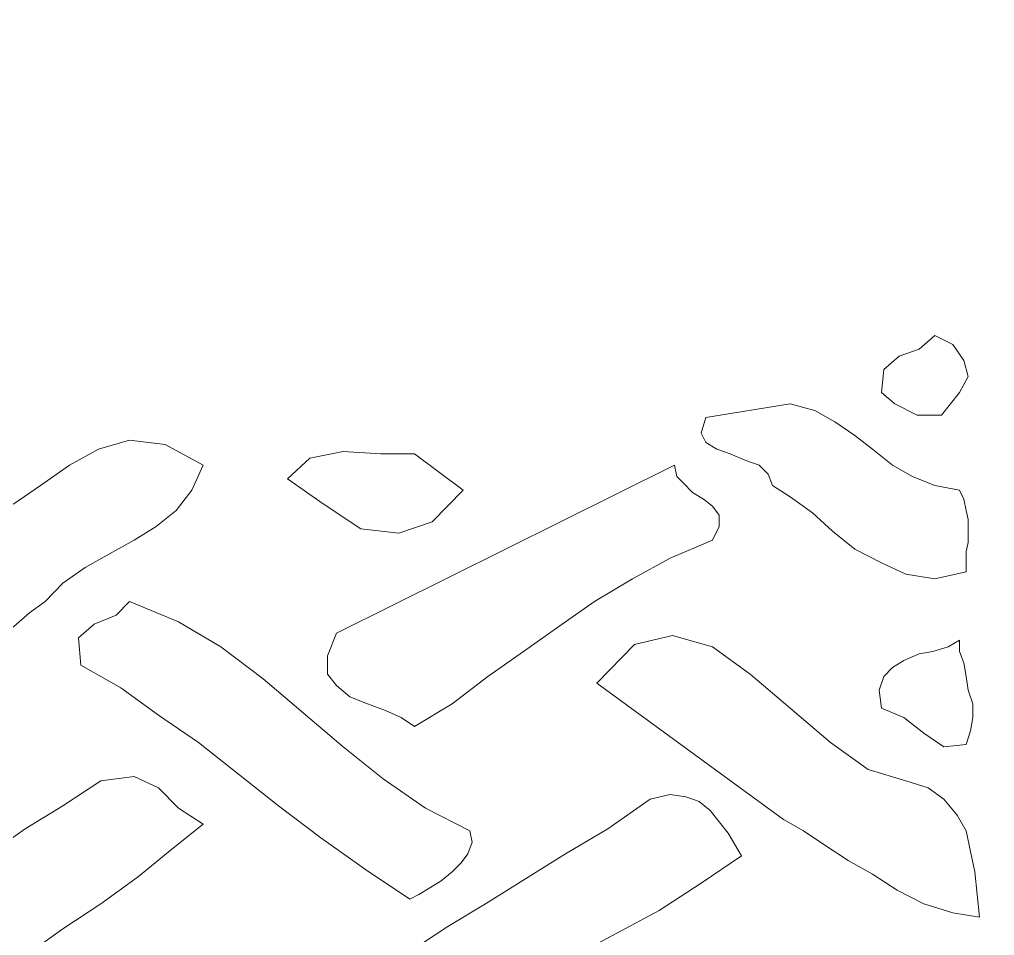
# Model space of a CAD drawing. Header units: millimetres. Extents: x -194 to 183, y -158 to 141.
# Drawn here: x 152.84 to 170.74, y 90.51 to 107.32 of the extents above; entities that cross this region are included whole.
import ezdxf

# ---------------------------------------------------------------- set-up
doc = ezdxf.new("R2010")
doc.units = ezdxf.units.MM
doc.header["$MEASUREMENT"] = 0
doc.layers.add('Camada 1', color=7, linetype='Continuous')

msp = doc.modelspace()

# ---------------------------------------------------------------- linework, layer by layer
at = {"layer": 'Camada 1', "color": 250, "lineweight": 9}
for points, knots in [([(90.563, 45.2602), (90.563, 45.2602), (90.563, 48.0602), (90.563, 48.0602), (90.563, 48.0602), (90.563, 48.0602), (90.563, 132.4602), (90.563, 132.4602), (90.563, 132.4602), (90.563, 132.4602), (90.563, 135.2602), (90.563, 135.2602), (90.563, 135.2602), (90.563, 135.2602), (90.563, 138.4602), (90.563, 138.4602), (90.563, 138.4602), (90.563, 140.117), (91.9062, 141.4602), (93.563, 141.4602), (93.563, 141.4602), (95.2198, 141.4602), (96.563, 140.117), (96.563, 138.4602), (96.563, 138.4602), (96.563, 138.4602), (96.563, 138.0602), (96.563, 138.0602), (96.563, 138.0602), (96.563, 138.0602), (93.763, 138.0602), (93.763, 138.0602), (93.763, 138.0602), (93.763, 138.0602), (93.763, 135.2602), (93.763, 135.2602), (93.763, 135.2602), (93.763, 135.2602), (96.563, 135.2602), (96.563, 135.2602), (96.563, 135.2602), (96.563, 135.2602), (111.563, 135.2602), (111.563, 135.2602), (111.563, 135.2602), (111.563, 135.2602), (111.563, 138.4602), (111.563, 138.4602), (111.563, 138.4602), (111.563, 140.117), (112.9062, 141.4602), (114.563, 141.4602), (114.563, 141.4602), (116.2198, 141.4602), (117.563, 140.117), (117.563, 138.4602), (117.563, 138.4602), (117.563, 138.4602), (117.563, 138.0602), (117.563, 138.0602), (117.563, 138.0602), (117.563, 138.0602), (114.763, 138.0602), (114.763, 138.0602), (114.763, 138.0602), (114.763, 138.0602), (114.763, 135.2602), (114.763, 135.2602), (114.763, 135.2602), (114.763, 135.2602), (117.563, 135.2602), (117.563, 135.2602), (117.563, 135.2602), (117.563, 135.2602), (132.563, 135.2602), (132.563, 135.2602), (132.563, 135.2602), (132.563, 135.2602), (132.563, 138.4602), (132.563, 138.4602), (132.563, 138.4602), (132.563, 140.117), (133.9062, 141.4602), (135.563, 141.4602), (135.563, 141.4602), (137.2198, 141.4602), (138.563, 140.117), (138.563, 138.4602), (138.563, 138.4602), (138.563, 138.4602), (138.563, 138.0602), (138.563, 138.0602), (138.563, 138.0602), (138.563, 138.0602), (135.763, 138.0602), (135.763, 138.0602), (135.763, 138.0602), (135.763, 138.0602), (135.763, 135.2602), (135.763, 135.2602), (135.763, 135.2602), (135.763, 135.2602), (138.563, 135.2602), (138.563, 135.2602), (138.563, 135.2602), (138.563, 135.2602), (153.563, 135.2602), (153.563, 135.2602), (153.563, 135.2602), (153.563, 135.2602), (153.563, 138.4602), (153.563, 138.4602), (153.563, 138.4602), (153.563, 140.117), (154.9062, 141.4602), (156.563, 141.4602), (156.563, 141.4602), (158.2198, 141.4602), (159.563, 140.117), (159.563, 138.4602), (159.563, 138.4602), (159.563, 138.4602), (159.563, 138.0602), (159.563, 138.0602), (159.563, 138.0602), (159.563, 138.0602), (156.763, 138.0602), (156.763, 138.0602), (156.763, 138.0602), (156.763, 138.0602), (156.763, 135.2602), (156.763, 135.2602), (156.763, 135.2602), (156.763, 135.2602), (159.563, 135.2602), (159.563, 135.2602), (159.563, 135.2602), (159.563, 135.2602), (174.563, 135.2602), (174.563, 135.2602), (174.563, 135.2602), (174.563, 135.2602), (174.563, 138.4602), (174.563, 138.4602), (174.563, 138.4602), (174.563, 140.117), (175.9062, 141.4602), (177.563, 141.4602), (177.563, 141.4602), (179.2198, 141.4602), (180.563, 140.117), (180.563, 138.4602), (180.563, 138.4602), (180.563, 138.4602), (180.563, 138.0602), (180.563, 138.0602), (180.563, 138.0602), (180.563, 138.0602), (177.763, 138.0602), (177.763, 138.0602), (177.763, 138.0602), (177.763, 138.0602), (177.763, 135.2602), (177.763, 135.2602), (177.763, 135.2602), (177.763, 135.2602), (180.563, 135.2602), (180.563, 135.2602), (180.563, 135.2602), (180.563, 135.2602), (180.563, 132.4602), (180.563, 132.4602), (180.563, 132.4602), (180.563, 132.4602), (180.563, 48.0602), (180.563, 48.0602), (180.563, 48.0602), (180.563, 48.0602), (180.563, 45.2602), (180.563, 45.2602), (180.563, 45.2602), (180.563, 45.2602), (177.763, 45.2602), (177.763, 45.2602), (177.763, 45.2602), (177.763, 45.2602), (177.763, 42.4602), (177.763, 42.4602), (177.763, 42.4602), (177.763, 42.4602), (180.563, 42.4602), (180.563, 42.4602), (180.563, 42.4602), (180.563, 42.4602), (180.563, 42.0602), (180.563, 42.0602), (180.563, 42.0602), (180.563, 40.4034), (179.2198, 39.0602), (177.563, 39.0602), (177.563, 39.0602), (175.9062, 39.0602), (174.563, 40.4034), (174.563, 42.0602), (174.563, 42.0602), (174.563, 42.0602), (174.563, 45.2602), (174.563, 45.2602), (174.563, 45.2602), (174.563, 45.2602), (159.563, 45.2602), (159.563, 45.2602), (159.563, 45.2602), (159.563, 45.2602), (156.763, 45.2602), (156.763, 45.2602), (156.763, 45.2602), (156.763, 45.2602), (156.763, 42.4602), (156.763, 42.4602), (156.763, 42.4602), (156.763, 42.4602), (159.563, 42.4602), (159.563, 42.4602), (159.563, 42.4602), (159.563, 42.4602), (159.563, 42.0602), (159.563, 42.0602), (159.563, 42.0602), (159.563, 40.4034), (158.2198, 39.0602), (156.563, 39.0602), (156.563, 39.0602), (154.9062, 39.0602), (153.563, 40.4034), (153.563, 42.0602), (153.563, 42.0602), (153.563, 42.0602), (153.563, 45.2602), (153.563, 45.2602), (153.563, 45.2602), (153.563, 45.2602), (138.563, 45.2602), (138.563, 45.2602), (138.563, 45.2602), (138.563, 45.2602), (135.763, 45.2602), (135.763, 45.2602), (135.763, 45.2602), (135.763, 45.2602), (135.763, 42.4602), (135.763, 42.4602), (135.763, 42.4602), (135.763, 42.4602), (138.563, 42.4602), (138.563, 42.4602), (138.563, 42.4602), (138.563, 42.4602), (138.563, 42.0602), (138.563, 42.0602), (138.563, 42.0602), (138.563, 40.4034), (137.2198, 39.0602), (135.563, 39.0602), (135.563, 39.0602), (133.9062, 39.0602), (132.563, 40.4034), (132.563, 42.0602), (132.563, 42.0602), (132.563, 42.0602), (132.563, 45.2602), (132.563, 45.2602), (132.563, 45.2602), (132.563, 45.2602), (117.563, 45.2602), (117.563, 45.2602), (117.563, 45.2602), (117.563, 45.2602), (114.763, 45.2602), (114.763, 45.2602), (114.763, 45.2602), (114.763, 45.2602), (114.763, 42.4602), (114.763, 42.4602), (114.763, 42.4602), (114.763, 42.4602), (117.563, 42.4602), (117.563, 42.4602), (117.563, 42.4602), (117.563, 42.4602), (117.563, 42.0602), (117.563, 42.0602), (117.563, 42.0602), (117.563, 40.4034), (116.2198, 39.0602), (114.563, 39.0602), (114.563, 39.0602), (112.9062, 39.0602), (111.563, 40.4034), (111.563, 42.0602), (111.563, 42.0602), (111.563, 42.0602), (111.563, 45.2602), (111.563, 45.2602), (111.563, 45.2602), (111.563, 45.2602), (96.563, 45.2602), (96.563, 45.2602), (96.563, 45.2602), (96.563, 45.2602), (93.763, 45.2602), (93.763, 45.2602), (93.763, 45.2602), (93.763, 45.2602), (93.763, 42.4602), (93.763, 42.4602), (93.763, 42.4602), (93.763, 42.4602), (96.563, 42.4602), (96.563, 42.4602), (96.563, 42.4602), (96.563, 42.4602), (96.563, 42.0602), (96.563, 42.0602), (96.563, 42.0602), (96.563, 40.4034), (95.2198, 39.0602), (93.563, 39.0602), (93.563, 39.0602), (91.9062, 39.0602), (90.563, 40.4034), (90.563, 42.0602), (90.563, 42.0602), (90.563, 42.0602), (90.563, 45.2602), (90.563, 45.2602)], [0, 0, 0, 0, 0.0117647, 0.0117647, 0.0117647, 0.0117647, 0.0235294, 0.0235294, 0.0235294, 0.0235294, 0.0352941, 0.0352941, 0.0352941, 0.0352941, 0.0470588, 0.0470588, 0.0470588, 0.0470588, 0.0588235, 0.0588235, 0.0588235, 0.0588235, 0.0705882, 0.0705882, 0.0705882, 0.0705882, 0.0823529, 0.0823529, 0.0823529, 0.0823529, 0.0941176, 0.0941176, 0.0941176, 0.0941176, 0.1058824, 0.1058824, 0.1058824, 0.1058824, 0.1176471, 0.1176471, 0.1176471, 0.1176471, 0.1294118, 0.1294118, 0.1294118, 0.1294118, 0.1411765, 0.1411765, 0.1411765, 0.1411765, 0.1529412, 0.1529412, 0.1529412, 0.1529412, 0.1647059, 0.1647059, 0.1647059, 0.1647059, 0.1764706, 0.1764706, 0.1764706, 0.1764706, 0.1882353, 0.1882353, 0.1882353, 0.1882353, 0.2, 0.2, 0.2, 0.2, 0.2117647, 0.2117647, 0.2117647, 0.2117647, 0.2235294, 0.2235294, 0.2235294, 0.2235294, 0.2352941, 0.2352941, 0.2352941, 0.2352941, 0.2470588, 0.2470588, 0.2470588, 0.2470588, 0.2588235, 0.2588235, 0.2588235, 0.2588235, 0.2705882, 0.2705882, 0.2705882, 0.2705882, 0.2823529, 0.2823529, 0.2823529, 0.2823529, 0.2941176, 0.2941176, 0.2941176, 0.2941176, 0.3058824, 0.3058824, 0.3058824, 0.3058824, 0.3176471, 0.3176471, 0.3176471, 0.3176471, 0.3294118, 0.3294118, 0.3294118, 0.3294118, 0.3411765, 0.3411765, 0.3411765, 0.3411765, 0.3529412, 0.3529412, 0.3529412, 0.3529412, 0.3647059, 0.3647059, 0.3647059, 0.3647059, 0.3764706, 0.3764706, 0.3764706, 0.3764706, 0.3882353, 0.3882353, 0.3882353, 0.3882353, 0.4, 0.4, 0.4, 0.4, 0.4117647, 0.4117647, 0.4117647, 0.4117647, 0.4235294, 0.4235294, 0.4235294, 0.4235294, 0.4352941, 0.4352941, 0.4352941, 0.4352941, 0.4470588, 0.4470588, 0.4470588, 0.4470588, 0.4588235, 0.4588235, 0.4588235, 0.4588235, 0.4705882, 0.4705882, 0.4705882, 0.4705882, 0.4823529, 0.4823529, 0.4823529, 0.4823529, 0.4941176, 0.4941176, 0.4941176, 0.4941176, 0.5058824, 0.5058824, 0.5058824, 0.5058824, 0.5176471, 0.5176471, 0.5176471, 0.5176471, 0.5294118, 0.5294118, 0.5294118, 0.5294118, 0.5411765, 0.5411765, 0.5411765, 0.5411765, 0.5529412, 0.5529412, 0.5529412, 0.5529412, 0.5647059, 0.5647059, 0.5647059, 0.5647059, 0.5764706, 0.5764706, 0.5764706, 0.5764706, 0.5882353, 0.5882353, 0.5882353, 0.5882353, 0.6, 0.6, 0.6, 0.6, 0.6117647, 0.6117647, 0.6117647, 0.6117647, 0.6235294, 0.6235294, 0.6235294, 0.6235294, 0.6352941, 0.6352941, 0.6352941, 0.6352941, 0.6470588, 0.6470588, 0.6470588, 0.6470588, 0.6588235, 0.6588235, 0.6588235, 0.6588235, 0.6705882, 0.6705882, 0.6705882, 0.6705882, 0.6823529, 0.6823529, 0.6823529, 0.6823529, 0.6941176, 0.6941176, 0.6941176, 0.6941176, 0.7058824, 0.7058824, 0.7058824, 0.7058824, 0.7176471, 0.7176471, 0.7176471, 0.7176471, 0.7294118, 0.7294118, 0.7294118, 0.7294118, 0.7411765, 0.7411765, 0.7411765, 0.7411765, 0.7529412, 0.7529412, 0.7529412, 0.7529412, 0.7647059, 0.7647059, 0.7647059, 0.7647059, 0.7764706, 0.7764706, 0.7764706, 0.7764706, 0.7882353, 0.7882353, 0.7882353, 0.7882353, 0.8, 0.8, 0.8, 0.8, 0.8117647, 0.8117647, 0.8117647, 0.8117647, 0.8235294, 0.8235294, 0.8235294, 0.8235294, 0.8352941, 0.8352941, 0.8352941, 0.8352941, 0.8470588, 0.8470588, 0.8470588, 0.8470588, 0.8588235, 0.8588235, 0.8588235, 0.8588235, 0.8705882, 0.8705882, 0.8705882, 0.8705882, 0.8823529, 0.8823529, 0.8823529, 0.8823529, 0.8941176, 0.8941176, 0.8941176, 0.8941176, 0.9058824, 0.9058824, 0.9058824, 0.9058824, 0.9176471, 0.9176471, 0.9176471, 0.9176471, 0.9294118, 0.9294118, 0.9294118, 0.9294118, 0.9411765, 0.9411765, 0.9411765, 0.9411765, 0.9529412, 0.9529412, 0.9529412, 0.9529412, 0.9647059, 0.9647059, 0.9647059, 0.9647059, 0.9764706, 0.9764706, 0.9764706, 0.9764706, 1, 1, 1, 1]), ([(169.6416, 101.5218), (169.6416, 101.5218), (169.9682, 101.355), (169.9682, 101.355), (169.9682, 101.355), (169.9682, 101.355), (170.1725, 101.063), (170.1725, 101.063), (170.1725, 101.063), (170.1725, 101.063), (170.2541, 100.771), (170.2541, 100.771), (170.2541, 100.771), (170.2541, 100.771), (170.0909, 100.4792), (170.0909, 100.4792), (170.0909, 100.4792), (170.0909, 100.4792), (169.7641, 100.062), (169.7641, 100.062), (169.7641, 100.062), (169.7641, 100.062), (169.3148, 100.062), (169.3148, 100.062), (169.3148, 100.062), (169.3148, 100.062), (168.9064, 100.2706), (168.9064, 100.2706), (168.9064, 100.2706), (168.9064, 100.2706), (168.6615, 100.4792), (168.6615, 100.4792), (168.6615, 100.4792), (168.6615, 100.4792), (168.7023, 100.8963), (168.7023, 100.8963), (168.7023, 100.8963), (168.7023, 100.8963), (168.9881, 101.1465), (168.9881, 101.1465), (168.9881, 101.1465), (168.9881, 101.1465), (169.3557, 101.2716), (169.3557, 101.2716), (169.3557, 101.2716), (169.3557, 101.2716), (169.6416, 101.5218), (169.6416, 101.5218)], [0, 0, 0, 0, 0.0769231, 0.0769231, 0.0769231, 0.0769231, 0.1538462, 0.1538462, 0.1538462, 0.1538462, 0.2307692, 0.2307692, 0.2307692, 0.2307692, 0.3076923, 0.3076923, 0.3076923, 0.3076923, 0.3846154, 0.3846154, 0.3846154, 0.3846154, 0.4615385, 0.4615385, 0.4615385, 0.4615385, 0.5384615, 0.5384615, 0.5384615, 0.5384615, 0.6153846, 0.6153846, 0.6153846, 0.6153846, 0.6923077, 0.6923077, 0.6923077, 0.6923077, 0.7692308, 0.7692308, 0.7692308, 0.7692308, 0.8461538, 0.8461538, 0.8461538, 0.8461538, 1, 1, 1, 1]), ([(166.987, 100.2706), (166.987, 100.2706), (167.4364, 100.1455), (167.4364, 100.1455), (167.4364, 100.1455), (167.4364, 100.1455), (167.804, 99.937), (167.804, 99.937), (167.804, 99.937), (167.804, 99.937), (168.1715, 99.6865), (168.1715, 99.6865), (168.1715, 99.6865), (168.1715, 99.6865), (168.4982, 99.4363), (168.4982, 99.4363), (168.4982, 99.4363), (168.4982, 99.4363), (168.8657, 99.1443), (168.8657, 99.1443), (168.8657, 99.1443), (168.8657, 99.1443), (169.233, 98.936), (169.233, 98.936), (169.233, 98.936), (169.233, 98.936), (169.6416, 98.769), (169.6416, 98.769), (169.6416, 98.769), (169.6416, 98.769), (170.0909, 98.6855), (170.0909, 98.6855), (170.0909, 98.6855), (170.0909, 98.6855), (170.1725, 98.5188), (170.1725, 98.5188), (170.1725, 98.5188), (170.1725, 98.5188), (170.2132, 98.3101), (170.2132, 98.3101), (170.2132, 98.3101), (170.2132, 98.3101), (170.2541, 98.1433), (170.2541, 98.1433), (170.2541, 98.1433), (170.2541, 98.1433), (170.2541, 97.9348), (170.2541, 97.9348), (170.2541, 97.9348), (170.2541, 97.9348), (170.2541, 97.7261), (170.2541, 97.7261), (170.2541, 97.7261), (170.2541, 97.7261), (170.2132, 97.5594), (170.2132, 97.5594), (170.2132, 97.5594), (170.2132, 97.5594), (170.2132, 97.3508), (170.2132, 97.3508), (170.2132, 97.3508), (170.2132, 97.3508), (170.2132, 97.184), (170.2132, 97.184), (170.2132, 97.184), (170.2132, 97.184), (169.6416, 97.0587), (169.6416, 97.0587), (169.6416, 97.0587), (169.6416, 97.0587), (169.1107, 97.1423), (169.1107, 97.1423), (169.1107, 97.1423), (169.1107, 97.1423), (168.6615, 97.3508), (168.6615, 97.3508), (168.6615, 97.3508), (168.6615, 97.3508), (168.1715, 97.6011), (168.1715, 97.6011), (168.1715, 97.6011), (168.1715, 97.6011), (167.7631, 97.9348), (167.7631, 97.9348), (167.7631, 97.9348), (167.7631, 97.9348), (167.3954, 98.2686), (167.3954, 98.2686), (167.3954, 98.2686), (167.3954, 98.2686), (166.987, 98.5604), (166.987, 98.5604), (166.987, 98.5604), (166.987, 98.5604), (166.6604, 98.769), (166.6604, 98.769), (166.6604, 98.769), (166.6604, 98.769), (166.5789, 98.9775), (166.5789, 98.9775), (166.5789, 98.9775), (166.5789, 98.9775), (166.4155, 99.1443), (166.4155, 99.1443), (166.4155, 99.1443), (166.4155, 99.1443), (166.1704, 99.2278), (166.1704, 99.2278), (166.1704, 99.2278), (166.1704, 99.2278), (165.8846, 99.3529), (165.8846, 99.3529), (165.8846, 99.3529), (165.8846, 99.3529), (165.6396, 99.4363), (165.6396, 99.4363), (165.6396, 99.4363), (165.6396, 99.4363), (165.4354, 99.5614), (165.4354, 99.5614), (165.4354, 99.5614), (165.4354, 99.5614), (165.3536, 99.7283), (165.3536, 99.7283), (165.3536, 99.7283), (165.3536, 99.7283), (165.4354, 100.0202), (165.4354, 100.0202), (165.4354, 100.0202), (165.4354, 100.0202), (166.987, 100.2706), (166.987, 100.2706)], [0, 0, 0, 0, 0.0294118, 0.0294118, 0.0294118, 0.0294118, 0.0588235, 0.0588235, 0.0588235, 0.0588235, 0.0882353, 0.0882353, 0.0882353, 0.0882353, 0.1176471, 0.1176471, 0.1176471, 0.1176471, 0.1470588, 0.1470588, 0.1470588, 0.1470588, 0.1764706, 0.1764706, 0.1764706, 0.1764706, 0.2058824, 0.2058824, 0.2058824, 0.2058824, 0.2352941, 0.2352941, 0.2352941, 0.2352941, 0.2647059, 0.2647059, 0.2647059, 0.2647059, 0.2941176, 0.2941176, 0.2941176, 0.2941176, 0.3235294, 0.3235294, 0.3235294, 0.3235294, 0.3529412, 0.3529412, 0.3529412, 0.3529412, 0.3823529, 0.3823529, 0.3823529, 0.3823529, 0.4117647, 0.4117647, 0.4117647, 0.4117647, 0.4411765, 0.4411765, 0.4411765, 0.4411765, 0.4705882, 0.4705882, 0.4705882, 0.4705882, 0.5, 0.5, 0.5, 0.5, 0.5294118, 0.5294118, 0.5294118, 0.5294118, 0.5588235, 0.5588235, 0.5588235, 0.5588235, 0.5882353, 0.5882353, 0.5882353, 0.5882353, 0.6176471, 0.6176471, 0.6176471, 0.6176471, 0.6470588, 0.6470588, 0.6470588, 0.6470588, 0.6764706, 0.6764706, 0.6764706, 0.6764706, 0.7058824, 0.7058824, 0.7058824, 0.7058824, 0.7352941, 0.7352941, 0.7352941, 0.7352941, 0.7647059, 0.7647059, 0.7647059, 0.7647059, 0.7941176, 0.7941176, 0.7941176, 0.7941176, 0.8235294, 0.8235294, 0.8235294, 0.8235294, 0.8529412, 0.8529412, 0.8529412, 0.8529412, 0.8823529, 0.8823529, 0.8823529, 0.8823529, 0.9117647, 0.9117647, 0.9117647, 0.9117647, 0.9411765, 0.9411765, 0.9411765, 0.9411765, 1, 1, 1, 1]), ([(150.6114, 94.8066), (150.6114, 94.8066), (149.8764, 95.2235), (149.8764, 95.2235), (149.8764, 95.2235), (149.8764, 95.2235), (149.468, 95.3905), (149.468, 95.3905), (149.468, 95.3905), (149.468, 95.3905), (149.1821, 95.5574), (149.1821, 95.5574), (149.1821, 95.5574), (149.1821, 95.5574), (148.8555, 95.9327), (148.8555, 95.9327), (148.8555, 95.9327), (148.8555, 95.9327), (149.1413, 96.308), (149.1413, 96.308), (149.1413, 96.308), (149.1413, 96.308), (149.427, 96.6417), (149.427, 96.6417), (149.427, 96.6417), (149.427, 96.6417), (149.7538, 96.8921), (149.7538, 96.8921), (149.7538, 96.8921), (149.7538, 96.8921), (150.1214, 97.184), (150.1214, 97.184), (150.1214, 97.184), (150.1214, 97.184), (150.4889, 97.3925), (150.4889, 97.3925), (150.4889, 97.3925), (150.4889, 97.3925), (150.8973, 97.6426), (150.8973, 97.6426), (150.8973, 97.6426), (150.8973, 97.6426), (151.3057, 97.8514), (151.3057, 97.8514), (151.3057, 97.8514), (151.3057, 97.8514), (151.714, 98.0598), (151.714, 98.0598), (151.714, 98.0598), (151.714, 98.0598), (151.714, 98.0598), (151.714, 98.0598), (151.714, 98.0598), (151.714, 98.0598), (152.245, 98.1851), (152.245, 98.1851), (152.245, 98.1851), (152.245, 98.1851), (152.7349, 98.4353), (152.7349, 98.4353), (152.7349, 98.4353), (152.7349, 98.4353), (153.225, 98.769), (153.225, 98.769), (153.225, 98.769), (153.225, 98.769), (153.7559, 99.1443), (153.7559, 99.1443), (153.7559, 99.1443), (153.7559, 99.1443), (154.2868, 99.4363), (154.2868, 99.4363), (154.2868, 99.4363), (154.2868, 99.4363), (154.8585, 99.6033), (154.8585, 99.6033), (154.8585, 99.6033), (154.8585, 99.6033), (155.512, 99.5198), (155.512, 99.5198), (155.512, 99.5198), (155.512, 99.5198), (156.2062, 99.1443), (156.2062, 99.1443), (156.2062, 99.1443), (156.2062, 99.1443), (156.0019, 98.6855), (156.0019, 98.6855), (156.0019, 98.6855), (156.0019, 98.6855), (155.7161, 98.3101), (155.7161, 98.3101), (155.7161, 98.3101), (155.7161, 98.3101), (155.3486, 98.0182), (155.3486, 98.0182), (155.3486, 98.0182), (155.3486, 98.0182), (154.9401, 97.7679), (154.9401, 97.7679), (154.9401, 97.7679), (154.9401, 97.7679), (154.491, 97.5178), (154.491, 97.5178), (154.491, 97.5178), (154.491, 97.5178), (154.0417, 97.2675), (154.0417, 97.2675), (154.0417, 97.2675), (154.0417, 97.2675), (153.6333, 96.9753), (153.6333, 96.9753), (153.6333, 96.9753), (153.6333, 96.9753), (153.3067, 96.6417), (153.3067, 96.6417), (153.3067, 96.6417), (153.3067, 96.6417), (153.0208, 96.4331), (153.0208, 96.4331), (153.0208, 96.4331), (153.0208, 96.4331), (152.7349, 96.183), (152.7349, 96.183), (152.7349, 96.183), (152.7349, 96.183), (152.3674, 95.9327), (152.3674, 95.9327), (152.3674, 95.9327), (152.3674, 95.9327), (151.9998, 95.7241), (151.9998, 95.7241), (151.9998, 95.7241), (151.9998, 95.7241), (151.6325, 95.4739), (151.6325, 95.4739), (151.6325, 95.4739), (151.6325, 95.4739), (151.2649, 95.2235), (151.2649, 95.2235), (151.2649, 95.2235), (151.2649, 95.2235), (150.9382, 95.015), (150.9382, 95.015), (150.9382, 95.015), (150.9382, 95.015), (150.6114, 94.8066), (150.6114, 94.8066)], [0, 0, 0, 0, 0.0263158, 0.0263158, 0.0263158, 0.0263158, 0.0526316, 0.0526316, 0.0526316, 0.0526316, 0.0789474, 0.0789474, 0.0789474, 0.0789474, 0.1052632, 0.1052632, 0.1052632, 0.1052632, 0.1315789, 0.1315789, 0.1315789, 0.1315789, 0.1578947, 0.1578947, 0.1578947, 0.1578947, 0.1842105, 0.1842105, 0.1842105, 0.1842105, 0.2105263, 0.2105263, 0.2105263, 0.2105263, 0.2368421, 0.2368421, 0.2368421, 0.2368421, 0.2631579, 0.2631579, 0.2631579, 0.2631579, 0.2894737, 0.2894737, 0.2894737, 0.2894737, 0.3157895, 0.3157895, 0.3157895, 0.3157895, 0.3421053, 0.3421053, 0.3421053, 0.3421053, 0.3684211, 0.3684211, 0.3684211, 0.3684211, 0.3947368, 0.3947368, 0.3947368, 0.3947368, 0.4210526, 0.4210526, 0.4210526, 0.4210526, 0.4473684, 0.4473684, 0.4473684, 0.4473684, 0.4736842, 0.4736842, 0.4736842, 0.4736842, 0.5, 0.5, 0.5, 0.5, 0.5263158, 0.5263158, 0.5263158, 0.5263158, 0.5526316, 0.5526316, 0.5526316, 0.5526316, 0.5789474, 0.5789474, 0.5789474, 0.5789474, 0.6052632, 0.6052632, 0.6052632, 0.6052632, 0.6315789, 0.6315789, 0.6315789, 0.6315789, 0.6578947, 0.6578947, 0.6578947, 0.6578947, 0.6842105, 0.6842105, 0.6842105, 0.6842105, 0.7105263, 0.7105263, 0.7105263, 0.7105263, 0.7368421, 0.7368421, 0.7368421, 0.7368421, 0.7631579, 0.7631579, 0.7631579, 0.7631579, 0.7894737, 0.7894737, 0.7894737, 0.7894737, 0.8157895, 0.8157895, 0.8157895, 0.8157895, 0.8421053, 0.8421053, 0.8421053, 0.8421053, 0.8684211, 0.8684211, 0.8684211, 0.8684211, 0.8947368, 0.8947368, 0.8947368, 0.8947368, 0.9210526, 0.9210526, 0.9210526, 0.9210526, 0.9473684, 0.9473684, 0.9473684, 0.9473684, 1, 1, 1, 1]), ([(160.0857, 99.3529), (160.0857, 99.3529), (160.9841, 98.6855), (160.9841, 98.6855), (160.9841, 98.6855), (160.9841, 98.6855), (160.4125, 98.1016), (160.4125, 98.1016), (160.4125, 98.1016), (160.4125, 98.1016), (159.7998, 97.8931), (159.7998, 97.8931), (159.7998, 97.8931), (159.7998, 97.8931), (159.1055, 97.9765), (159.1055, 97.9765), (159.1055, 97.9765), (159.1055, 97.9765), (158.4114, 98.4353), (158.4114, 98.4353), (158.4114, 98.4353), (158.4114, 98.4353), (157.758, 98.8941), (157.758, 98.8941), (157.758, 98.8941), (157.758, 98.8941), (158.1662, 99.2696), (158.1662, 99.2696), (158.1662, 99.2696), (158.1662, 99.2696), (158.7789, 99.3946), (158.7789, 99.3946), (158.7789, 99.3946), (158.7789, 99.3946), (159.4731, 99.3529), (159.4731, 99.3529), (159.4731, 99.3529), (159.4731, 99.3529), (160.0857, 99.3529), (160.0857, 99.3529)], [0, 0, 0, 0, 0.0909091, 0.0909091, 0.0909091, 0.0909091, 0.1818182, 0.1818182, 0.1818182, 0.1818182, 0.2727273, 0.2727273, 0.2727273, 0.2727273, 0.3636364, 0.3636364, 0.3636364, 0.3636364, 0.4545455, 0.4545455, 0.4545455, 0.4545455, 0.5454545, 0.5454545, 0.5454545, 0.5454545, 0.6363636, 0.6363636, 0.6363636, 0.6363636, 0.7272727, 0.7272727, 0.7272727, 0.7272727, 0.8181818, 0.8181818, 0.8181818, 0.8181818, 1, 1, 1, 1]), ([(164.8636, 99.1443), (164.8636, 99.1443), (164.9045, 98.936), (164.9045, 98.936), (164.9045, 98.936), (164.9045, 98.936), (165.027, 98.8106), (165.027, 98.8106), (165.027, 98.8106), (165.027, 98.8106), (165.1904, 98.6438), (165.1904, 98.6438), (165.1904, 98.6438), (165.1904, 98.6438), (165.3945, 98.5188), (165.3945, 98.5188), (165.3945, 98.5188), (165.3945, 98.5188), (165.558, 98.3936), (165.558, 98.3936), (165.558, 98.3936), (165.558, 98.3936), (165.6803, 98.2268), (165.6803, 98.2268), (165.6803, 98.2268), (165.6803, 98.2268), (165.6803, 98.0182), (165.6803, 98.0182), (165.6803, 98.0182), (165.6803, 98.0182), (165.558, 97.7679), (165.558, 97.7679), (165.558, 97.7679), (165.558, 97.7679), (164.782, 97.4343), (164.782, 97.4343), (164.782, 97.4343), (164.782, 97.4343), (164.0877, 97.0587), (164.0877, 97.0587), (164.0877, 97.0587), (164.0877, 97.0587), (163.3934, 96.6417), (163.3934, 96.6417), (163.3934, 96.6417), (163.3934, 96.6417), (162.7399, 96.183), (162.7399, 96.183), (162.7399, 96.183), (162.7399, 96.183), (162.0866, 95.7241), (162.0866, 95.7241), (162.0866, 95.7241), (162.0866, 95.7241), (161.4332, 95.2654), (161.4332, 95.2654), (161.4332, 95.2654), (161.4332, 95.2654), (160.7799, 94.7648), (160.7799, 94.7648), (160.7799, 94.7648), (160.7799, 94.7648), (160.0857, 94.3476), (160.0857, 94.3476), (160.0857, 94.3476), (160.0857, 94.3476), (159.8406, 94.5146), (159.8406, 94.5146), (159.8406, 94.5146), (159.8406, 94.5146), (159.5547, 94.6397), (159.5547, 94.6397), (159.5547, 94.6397), (159.5547, 94.6397), (159.228, 94.7648), (159.228, 94.7648), (159.228, 94.7648), (159.228, 94.7648), (158.9013, 94.8899), (158.9013, 94.8899), (158.9013, 94.8899), (158.9013, 94.8899), (158.6563, 95.0984), (158.6563, 95.0984), (158.6563, 95.0984), (158.6563, 95.0984), (158.4929, 95.3071), (158.4929, 95.3071), (158.4929, 95.3071), (158.4929, 95.3071), (158.4929, 95.6406), (158.4929, 95.6406), (158.4929, 95.6406), (158.4929, 95.6406), (158.6563, 96.0578), (158.6563, 96.0578), (158.6563, 96.0578), (158.6563, 96.0578), (164.8636, 99.1443), (164.8636, 99.1443)], [0, 0, 0, 0, 0.0384615, 0.0384615, 0.0384615, 0.0384615, 0.0769231, 0.0769231, 0.0769231, 0.0769231, 0.1153846, 0.1153846, 0.1153846, 0.1153846, 0.1538462, 0.1538462, 0.1538462, 0.1538462, 0.1923077, 0.1923077, 0.1923077, 0.1923077, 0.2307692, 0.2307692, 0.2307692, 0.2307692, 0.2692308, 0.2692308, 0.2692308, 0.2692308, 0.3076923, 0.3076923, 0.3076923, 0.3076923, 0.3461538, 0.3461538, 0.3461538, 0.3461538, 0.3846154, 0.3846154, 0.3846154, 0.3846154, 0.4230769, 0.4230769, 0.4230769, 0.4230769, 0.4615385, 0.4615385, 0.4615385, 0.4615385, 0.5, 0.5, 0.5, 0.5, 0.5384615, 0.5384615, 0.5384615, 0.5384615, 0.5769231, 0.5769231, 0.5769231, 0.5769231, 0.6153846, 0.6153846, 0.6153846, 0.6153846, 0.6538462, 0.6538462, 0.6538462, 0.6538462, 0.6923077, 0.6923077, 0.6923077, 0.6923077, 0.7307692, 0.7307692, 0.7307692, 0.7307692, 0.7692308, 0.7692308, 0.7692308, 0.7692308, 0.8076923, 0.8076923, 0.8076923, 0.8076923, 0.8461538, 0.8461538, 0.8461538, 0.8461538, 0.8846154, 0.8846154, 0.8846154, 0.8846154, 0.9230769, 0.9230769, 0.9230769, 0.9230769, 1, 1, 1, 1]), ([(154.8585, 96.6417), (154.8585, 96.6417), (155.757, 96.2664), (155.757, 96.2664), (155.757, 96.2664), (155.757, 96.2664), (156.5329, 95.8076), (156.5329, 95.8076), (156.5329, 95.8076), (156.5329, 95.8076), (157.3087, 95.2235), (157.3087, 95.2235), (157.3087, 95.2235), (157.3087, 95.2235), (158.0438, 94.5981), (158.0438, 94.5981), (158.0438, 94.5981), (158.0438, 94.5981), (158.7789, 93.9724), (158.7789, 93.9724), (158.7789, 93.9724), (158.7789, 93.9724), (159.5138, 93.3882), (159.5138, 93.3882), (159.5138, 93.3882), (159.5138, 93.3882), (160.2898, 92.8462), (160.2898, 92.8462), (160.2898, 92.8462), (160.2898, 92.8462), (161.1065, 92.429), (161.1065, 92.429), (161.1065, 92.429), (161.1065, 92.429), (161.1474, 92.2205), (161.1474, 92.2205), (161.1474, 92.2205), (161.1474, 92.2205), (161.0658, 92.0119), (161.0658, 92.0119), (161.0658, 92.0119), (161.0658, 92.0119), (160.9434, 91.8451), (160.9434, 91.8451), (160.9434, 91.8451), (160.9434, 91.8451), (160.7799, 91.6782), (160.7799, 91.6782), (160.7799, 91.6782), (160.7799, 91.6782), (160.5757, 91.5114), (160.5757, 91.5114), (160.5757, 91.5114), (160.5757, 91.5114), (160.3716, 91.3863), (160.3716, 91.3863), (160.3716, 91.3863), (160.3716, 91.3863), (160.1673, 91.2612), (160.1673, 91.2612), (160.1673, 91.2612), (160.1673, 91.2612), (160.0041, 91.1777), (160.0041, 91.1777), (160.0041, 91.1777), (160.0041, 91.1777), (159.1872, 91.7199), (159.1872, 91.7199), (159.1872, 91.7199), (159.1872, 91.7199), (158.3705, 92.304), (158.3705, 92.304), (158.3705, 92.304), (158.3705, 92.304), (157.5946, 92.8879), (157.5946, 92.8879), (157.5946, 92.8879), (157.5946, 92.8879), (156.8595, 93.4717), (156.8595, 93.4717), (156.8595, 93.4717), (156.8595, 93.4717), (156.1245, 94.0557), (156.1245, 94.0557), (156.1245, 94.0557), (156.1245, 94.0557), (155.3893, 94.5562), (155.3893, 94.5562), (155.3893, 94.5562), (155.3893, 94.5562), (154.6952, 95.0568), (154.6952, 95.0568), (154.6952, 95.0568), (154.6952, 95.0568), (153.9601, 95.4739), (153.9601, 95.4739), (153.9601, 95.4739), (153.9601, 95.4739), (153.9194, 95.9743), (153.9194, 95.9743), (153.9194, 95.9743), (153.9194, 95.9743), (154.2051, 96.2248), (154.2051, 96.2248), (154.2051, 96.2248), (154.2051, 96.2248), (154.6134, 96.3914), (154.6134, 96.3914), (154.6134, 96.3914), (154.6134, 96.3914), (154.8585, 96.6417), (154.8585, 96.6417)], [0, 0, 0, 0, 0.0344828, 0.0344828, 0.0344828, 0.0344828, 0.0689655, 0.0689655, 0.0689655, 0.0689655, 0.1034483, 0.1034483, 0.1034483, 0.1034483, 0.137931, 0.137931, 0.137931, 0.137931, 0.1724138, 0.1724138, 0.1724138, 0.1724138, 0.2068966, 0.2068966, 0.2068966, 0.2068966, 0.2413793, 0.2413793, 0.2413793, 0.2413793, 0.2758621, 0.2758621, 0.2758621, 0.2758621, 0.3103448, 0.3103448, 0.3103448, 0.3103448, 0.3448276, 0.3448276, 0.3448276, 0.3448276, 0.3793103, 0.3793103, 0.3793103, 0.3793103, 0.4137931, 0.4137931, 0.4137931, 0.4137931, 0.4482759, 0.4482759, 0.4482759, 0.4482759, 0.4827586, 0.4827586, 0.4827586, 0.4827586, 0.5172414, 0.5172414, 0.5172414, 0.5172414, 0.5517241, 0.5517241, 0.5517241, 0.5517241, 0.5862069, 0.5862069, 0.5862069, 0.5862069, 0.6206897, 0.6206897, 0.6206897, 0.6206897, 0.6551724, 0.6551724, 0.6551724, 0.6551724, 0.6896552, 0.6896552, 0.6896552, 0.6896552, 0.7241379, 0.7241379, 0.7241379, 0.7241379, 0.7586207, 0.7586207, 0.7586207, 0.7586207, 0.7931034, 0.7931034, 0.7931034, 0.7931034, 0.8275862, 0.8275862, 0.8275862, 0.8275862, 0.862069, 0.862069, 0.862069, 0.862069, 0.8965517, 0.8965517, 0.8965517, 0.8965517, 0.9310345, 0.9310345, 0.9310345, 0.9310345, 1, 1, 1, 1]), ([(169.1107, 93.3466), (169.1107, 93.3466), (169.5191, 93.2216), (169.5191, 93.2216), (169.5191, 93.2216), (169.5191, 93.2216), (169.8049, 93.0129), (169.8049, 93.0129), (169.8049, 93.0129), (169.8049, 93.0129), (170.05, 92.7209), (170.05, 92.7209), (170.05, 92.7209), (170.05, 92.7209), (170.2132, 92.429), (170.2132, 92.429), (170.2132, 92.429), (170.2132, 92.429), (170.2949, 92.0536), (170.2949, 92.0536), (170.2949, 92.0536), (170.2949, 92.0536), (170.3766, 91.6782), (170.3766, 91.6782), (170.3766, 91.6782), (170.3766, 91.6782), (170.4176, 91.2612), (170.4176, 91.2612), (170.4176, 91.2612), (170.4176, 91.2612), (170.4584, 90.8441), (170.4584, 90.8441), (170.4584, 90.8441), (170.4584, 90.8441), (169.9682, 90.9275), (169.9682, 90.9275), (169.9682, 90.9275), (169.9682, 90.9275), (169.4374, 91.0942), (169.4374, 91.0942), (169.4374, 91.0942), (169.4374, 91.0942), (168.9473, 91.3446), (168.9473, 91.3446), (168.9473, 91.3446), (168.9473, 91.3446), (168.4982, 91.6365), (168.4982, 91.6365), (168.4982, 91.6365), (168.4982, 91.6365), (168.0489, 91.8869), (168.0489, 91.8869), (168.0489, 91.8869), (168.0489, 91.8869), (167.5996, 92.1787), (167.5996, 92.1787), (167.5996, 92.1787), (167.5996, 92.1787), (167.2323, 92.429), (167.2323, 92.429), (167.2323, 92.429), (167.2323, 92.429), (166.8647, 92.6377), (166.8647, 92.6377), (166.8647, 92.6377), (166.8647, 92.6377), (163.4343, 95.1402), (163.4343, 95.1402), (163.4343, 95.1402), (163.4343, 95.1402), (164.1285, 95.8492), (164.1285, 95.8492), (164.1285, 95.8492), (164.1285, 95.8492), (164.8228, 96.0162), (164.8228, 96.0162), (164.8228, 96.0162), (164.8228, 96.0162), (165.558, 95.8076), (165.558, 95.8076), (165.558, 95.8076), (165.558, 95.8076), (166.2522, 95.3071), (166.2522, 95.3071), (166.2522, 95.3071), (166.2522, 95.3071), (166.987, 94.6813), (166.987, 94.6813), (166.987, 94.6813), (166.987, 94.6813), (167.7222, 94.0557), (167.7222, 94.0557), (167.7222, 94.0557), (167.7222, 94.0557), (168.4165, 93.5552), (168.4165, 93.5552), (168.4165, 93.5552), (168.4165, 93.5552), (169.1107, 93.3466), (169.1107, 93.3466)], [0, 0, 0, 0, 0.0384615, 0.0384615, 0.0384615, 0.0384615, 0.0769231, 0.0769231, 0.0769231, 0.0769231, 0.1153846, 0.1153846, 0.1153846, 0.1153846, 0.1538462, 0.1538462, 0.1538462, 0.1538462, 0.1923077, 0.1923077, 0.1923077, 0.1923077, 0.2307692, 0.2307692, 0.2307692, 0.2307692, 0.2692308, 0.2692308, 0.2692308, 0.2692308, 0.3076923, 0.3076923, 0.3076923, 0.3076923, 0.3461538, 0.3461538, 0.3461538, 0.3461538, 0.3846154, 0.3846154, 0.3846154, 0.3846154, 0.4230769, 0.4230769, 0.4230769, 0.4230769, 0.4615385, 0.4615385, 0.4615385, 0.4615385, 0.5, 0.5, 0.5, 0.5, 0.5384615, 0.5384615, 0.5384615, 0.5384615, 0.5769231, 0.5769231, 0.5769231, 0.5769231, 0.6153846, 0.6153846, 0.6153846, 0.6153846, 0.6538462, 0.6538462, 0.6538462, 0.6538462, 0.6923077, 0.6923077, 0.6923077, 0.6923077, 0.7307692, 0.7307692, 0.7307692, 0.7307692, 0.7692308, 0.7692308, 0.7692308, 0.7692308, 0.8076923, 0.8076923, 0.8076923, 0.8076923, 0.8461538, 0.8461538, 0.8461538, 0.8461538, 0.8846154, 0.8846154, 0.8846154, 0.8846154, 0.9230769, 0.9230769, 0.9230769, 0.9230769, 1, 1, 1, 1]), ([(170.0909, 95.9327), (170.0909, 95.9327), (170.0909, 95.7241), (170.0909, 95.7241), (170.0909, 95.7241), (170.0909, 95.7241), (170.1725, 95.5156), (170.1725, 95.5156), (170.1725, 95.5156), (170.1725, 95.5156), (170.2132, 95.2654), (170.2132, 95.2654), (170.2132, 95.2654), (170.2132, 95.2654), (170.2541, 95.015), (170.2541, 95.015), (170.2541, 95.015), (170.2541, 95.015), (170.3358, 94.7648), (170.3358, 94.7648), (170.3358, 94.7648), (170.3358, 94.7648), (170.3358, 94.5146), (170.3358, 94.5146), (170.3358, 94.5146), (170.3358, 94.5146), (170.2949, 94.2643), (170.2949, 94.2643), (170.2949, 94.2643), (170.2949, 94.2643), (170.2132, 94.0139), (170.2132, 94.0139), (170.2132, 94.0139), (170.2132, 94.0139), (169.8049, 93.9724), (169.8049, 93.9724), (169.8049, 93.9724), (169.8049, 93.9724), (169.4374, 94.2226), (169.4374, 94.2226), (169.4374, 94.2226), (169.4374, 94.2226), (169.0699, 94.5146), (169.0699, 94.5146), (169.0699, 94.5146), (169.0699, 94.5146), (168.6615, 94.6813), (168.6615, 94.6813), (168.6615, 94.6813), (168.6615, 94.6813), (168.6207, 95.015), (168.6207, 95.015), (168.6207, 95.015), (168.6207, 95.015), (168.7023, 95.2654), (168.7023, 95.2654), (168.7023, 95.2654), (168.7023, 95.2654), (168.8657, 95.4322), (168.8657, 95.4322), (168.8657, 95.4322), (168.8657, 95.4322), (169.0699, 95.5574), (169.0699, 95.5574), (169.0699, 95.5574), (169.0699, 95.5574), (169.3557, 95.6823), (169.3557, 95.6823), (169.3557, 95.6823), (169.3557, 95.6823), (169.6007, 95.7241), (169.6007, 95.7241), (169.6007, 95.7241), (169.6007, 95.7241), (169.8866, 95.8076), (169.8866, 95.8076), (169.8866, 95.8076), (169.8866, 95.8076), (170.0909, 95.9327), (170.0909, 95.9327)], [0, 0, 0, 0, 0.047619, 0.047619, 0.047619, 0.047619, 0.0952381, 0.0952381, 0.0952381, 0.0952381, 0.1428571, 0.1428571, 0.1428571, 0.1428571, 0.1904762, 0.1904762, 0.1904762, 0.1904762, 0.2380952, 0.2380952, 0.2380952, 0.2380952, 0.2857143, 0.2857143, 0.2857143, 0.2857143, 0.3333333, 0.3333333, 0.3333333, 0.3333333, 0.3809524, 0.3809524, 0.3809524, 0.3809524, 0.4285714, 0.4285714, 0.4285714, 0.4285714, 0.4761905, 0.4761905, 0.4761905, 0.4761905, 0.5238095, 0.5238095, 0.5238095, 0.5238095, 0.5714286, 0.5714286, 0.5714286, 0.5714286, 0.6190476, 0.6190476, 0.6190476, 0.6190476, 0.6666667, 0.6666667, 0.6666667, 0.6666667, 0.7142857, 0.7142857, 0.7142857, 0.7142857, 0.7619048, 0.7619048, 0.7619048, 0.7619048, 0.8095238, 0.8095238, 0.8095238, 0.8095238, 0.8571429, 0.8571429, 0.8571429, 0.8571429, 0.9047619, 0.9047619, 0.9047619, 0.9047619, 1, 1, 1, 1]), ([(154.3276, 93.3466), (154.3276, 93.3466), (154.9401, 93.43), (154.9401, 93.43), (154.9401, 93.43), (154.9401, 93.43), (155.3893, 93.2216), (155.3893, 93.2216), (155.3893, 93.2216), (155.3893, 93.2216), (155.757, 92.8462), (155.757, 92.8462), (155.757, 92.8462), (155.757, 92.8462), (156.2062, 92.5542), (156.2062, 92.5542), (156.2062, 92.5542), (156.2062, 92.5542), (155.6344, 92.0954), (155.6344, 92.0954), (155.6344, 92.0954), (155.6344, 92.0954), (155.0218, 91.5948), (155.0218, 91.5948), (155.0218, 91.5948), (155.0218, 91.5948), (154.3276, 91.0942), (154.3276, 91.0942), (154.3276, 91.0942), (154.3276, 91.0942), (153.6333, 90.6355), (153.6333, 90.6355), (153.6333, 90.6355), (153.6333, 90.6355), (152.9392, 90.1352), (152.9392, 90.1352), (152.9392, 90.1352), (152.9392, 90.1352), (152.245, 89.6762), (152.245, 89.6762), (152.245, 89.6762), (152.245, 89.6762), (151.5916, 89.1341), (151.5916, 89.1341), (151.5916, 89.1341), (151.5916, 89.1341), (150.979, 88.6336), (150.979, 88.6336), (150.979, 88.6336), (150.979, 88.6336), (150.4481, 88.6336), (150.4481, 88.6336), (150.4481, 88.6336), (150.4481, 88.6336), (149.9989, 88.8838), (149.9989, 88.8838), (149.9989, 88.8838), (149.9989, 88.8838), (149.6314, 89.2175), (149.6314, 89.2175), (149.6314, 89.2175), (149.6314, 89.2175), (149.3047, 89.5513), (149.3047, 89.5513), (149.3047, 89.5513), (149.3047, 89.5513), (149.7947, 90.1352), (149.7947, 90.1352), (149.7947, 90.1352), (149.7947, 90.1352), (150.3663, 90.6355), (150.3663, 90.6355), (150.3663, 90.6355), (150.3663, 90.6355), (150.9382, 91.136), (150.9382, 91.136), (150.9382, 91.136), (150.9382, 91.136), (151.5916, 91.5948), (151.5916, 91.5948), (151.5916, 91.5948), (151.5916, 91.5948), (152.2858, 92.0119), (152.2858, 92.0119), (152.2858, 92.0119), (152.2858, 92.0119), (152.9392, 92.4707), (152.9392, 92.4707), (152.9392, 92.4707), (152.9392, 92.4707), (153.6333, 92.8879), (153.6333, 92.8879), (153.6333, 92.8879), (153.6333, 92.8879), (154.3276, 93.3466), (154.3276, 93.3466)], [0, 0, 0, 0, 0.04, 0.04, 0.04, 0.04, 0.08, 0.08, 0.08, 0.08, 0.12, 0.12, 0.12, 0.12, 0.16, 0.16, 0.16, 0.16, 0.2, 0.2, 0.2, 0.2, 0.24, 0.24, 0.24, 0.24, 0.28, 0.28, 0.28, 0.28, 0.32, 0.32, 0.32, 0.32, 0.36, 0.36, 0.36, 0.36, 0.4, 0.4, 0.4, 0.4, 0.44, 0.44, 0.44, 0.44, 0.48, 0.48, 0.48, 0.48, 0.52, 0.52, 0.52, 0.52, 0.56, 0.56, 0.56, 0.56, 0.6, 0.6, 0.6, 0.6, 0.64, 0.64, 0.64, 0.64, 0.68, 0.68, 0.68, 0.68, 0.72, 0.72, 0.72, 0.72, 0.76, 0.76, 0.76, 0.76, 0.8, 0.8, 0.8, 0.8, 0.84, 0.84, 0.84, 0.84, 0.88, 0.88, 0.88, 0.88, 0.92, 0.92, 0.92, 0.92, 1, 1, 1, 1]), ([(158.6563, 89.2175), (158.6563, 89.2175), (159.3097, 89.7596), (159.3097, 89.7596), (159.3097, 89.7596), (159.3097, 89.7596), (160.0041, 90.2186), (160.0041, 90.2186), (160.0041, 90.2186), (160.0041, 90.2186), (160.6982, 90.6771), (160.6982, 90.6771), (160.6982, 90.6771), (160.6982, 90.6771), (161.3926, 91.0942), (161.3926, 91.0942), (161.3926, 91.0942), (161.3926, 91.0942), (162.1275, 91.5532), (162.1275, 91.5532), (162.1275, 91.5532), (162.1275, 91.5532), (162.8626, 92.0119), (162.8626, 92.0119), (162.8626, 92.0119), (162.8626, 92.0119), (163.6386, 92.4707), (163.6386, 92.4707), (163.6386, 92.4707), (163.6386, 92.4707), (164.4144, 93.0129), (164.4144, 93.0129), (164.4144, 93.0129), (164.4144, 93.0129), (164.782, 93.0964), (164.782, 93.0964), (164.782, 93.0964), (164.782, 93.0964), (165.0677, 93.0546), (165.0677, 93.0546), (165.0677, 93.0546), (165.0677, 93.0546), (165.3129, 92.9714), (165.3129, 92.9714), (165.3129, 92.9714), (165.3129, 92.9714), (165.5171, 92.8044), (165.5171, 92.8044), (165.5171, 92.8044), (165.5171, 92.8044), (165.6803, 92.5959), (165.6803, 92.5959), (165.6803, 92.5959), (165.6803, 92.5959), (165.8438, 92.3873), (165.8438, 92.3873), (165.8438, 92.3873), (165.8438, 92.3873), (165.9664, 92.1787), (165.9664, 92.1787), (165.9664, 92.1787), (165.9664, 92.1787), (166.0887, 91.9704), (166.0887, 91.9704), (166.0887, 91.9704), (166.0887, 91.9704), (165.3536, 91.4697), (165.3536, 91.4697), (165.3536, 91.4697), (165.3536, 91.4697), (164.5779, 90.9692), (164.5779, 90.9692), (164.5779, 90.9692), (164.5779, 90.9692), (163.8018, 90.5521), (163.8018, 90.5521), (163.8018, 90.5521), (163.8018, 90.5521), (163.026, 90.1352), (163.026, 90.1352), (163.026, 90.1352), (163.026, 90.1352), (162.2092, 89.6762), (162.2092, 89.6762), (162.2092, 89.6762), (162.2092, 89.6762), (161.474, 89.1758), (161.474, 89.1758), (161.474, 89.1758), (161.474, 89.1758), (160.7392, 88.592), (160.7392, 88.592), (160.7392, 88.592), (160.7392, 88.592), (160.0857, 87.9663), (160.0857, 87.9663), (160.0857, 87.9663), (160.0857, 87.9663), (159.8815, 88.0496), (159.8815, 88.0496), (159.8815, 88.0496), (159.8815, 88.0496), (159.6364, 88.1747), (159.6364, 88.1747), (159.6364, 88.1747), (159.6364, 88.1747), (159.4323, 88.2999), (159.4323, 88.2999), (159.4323, 88.2999), (159.4323, 88.2999), (159.228, 88.4667), (159.228, 88.4667), (159.228, 88.4667), (159.228, 88.4667), (159.024, 88.6336), (159.024, 88.6336), (159.024, 88.6336), (159.024, 88.6336), (158.8605, 88.8004), (158.8605, 88.8004), (158.8605, 88.8004), (158.8605, 88.8004), (158.7381, 89.0089), (158.7381, 89.0089), (158.7381, 89.0089), (158.7381, 89.0089), (158.6563, 89.2175), (158.6563, 89.2175)], [0, 0, 0, 0, 0.030303, 0.030303, 0.030303, 0.030303, 0.0606061, 0.0606061, 0.0606061, 0.0606061, 0.0909091, 0.0909091, 0.0909091, 0.0909091, 0.1212121, 0.1212121, 0.1212121, 0.1212121, 0.1515152, 0.1515152, 0.1515152, 0.1515152, 0.1818182, 0.1818182, 0.1818182, 0.1818182, 0.2121212, 0.2121212, 0.2121212, 0.2121212, 0.2424242, 0.2424242, 0.2424242, 0.2424242, 0.2727273, 0.2727273, 0.2727273, 0.2727273, 0.3030303, 0.3030303, 0.3030303, 0.3030303, 0.3333333, 0.3333333, 0.3333333, 0.3333333, 0.3636364, 0.3636364, 0.3636364, 0.3636364, 0.3939394, 0.3939394, 0.3939394, 0.3939394, 0.4242424, 0.4242424, 0.4242424, 0.4242424, 0.4545455, 0.4545455, 0.4545455, 0.4545455, 0.4848485, 0.4848485, 0.4848485, 0.4848485, 0.5151515, 0.5151515, 0.5151515, 0.5151515, 0.5454545, 0.5454545, 0.5454545, 0.5454545, 0.5757576, 0.5757576, 0.5757576, 0.5757576, 0.6060606, 0.6060606, 0.6060606, 0.6060606, 0.6363636, 0.6363636, 0.6363636, 0.6363636, 0.6666667, 0.6666667, 0.6666667, 0.6666667, 0.6969697, 0.6969697, 0.6969697, 0.6969697, 0.7272727, 0.7272727, 0.7272727, 0.7272727, 0.7575758, 0.7575758, 0.7575758, 0.7575758, 0.7878788, 0.7878788, 0.7878788, 0.7878788, 0.8181818, 0.8181818, 0.8181818, 0.8181818, 0.8484848, 0.8484848, 0.8484848, 0.8484848, 0.8787879, 0.8787879, 0.8787879, 0.8787879, 0.9090909, 0.9090909, 0.9090909, 0.9090909, 0.9393939, 0.9393939, 0.9393939, 0.9393939, 1, 1, 1, 1])]:
    msp.add_open_spline(points, degree=3, knots=knots, dxfattribs=at)
at = {"layer": 'Camada 1', "color": 240, "lineweight": 9}
msp.add_open_spline([(94.0703, 131.7529), (94.0703, 131.7529), (94.0703, 48.7675), (94.0703, 48.7675), (94.0703, 48.7675), (94.0703, 48.7675), (177.0557, 48.7675), (177.0557, 48.7675), (177.0557, 48.7675), (177.0557, 48.7675), (177.0557, 131.7529), (177.0557, 131.7529), (177.0557, 131.7529), (177.0557, 131.7529), (94.0703, 131.7529), (94.0703, 131.7529)], degree=3, knots=[0, 0, 0, 0, 0.2, 0.2, 0.2, 0.2, 0.4, 0.4, 0.4, 0.4, 0.6, 0.6, 0.6, 0.6, 1, 1, 1, 1], dxfattribs=at)

doc.saveas('drawing.dxf')
